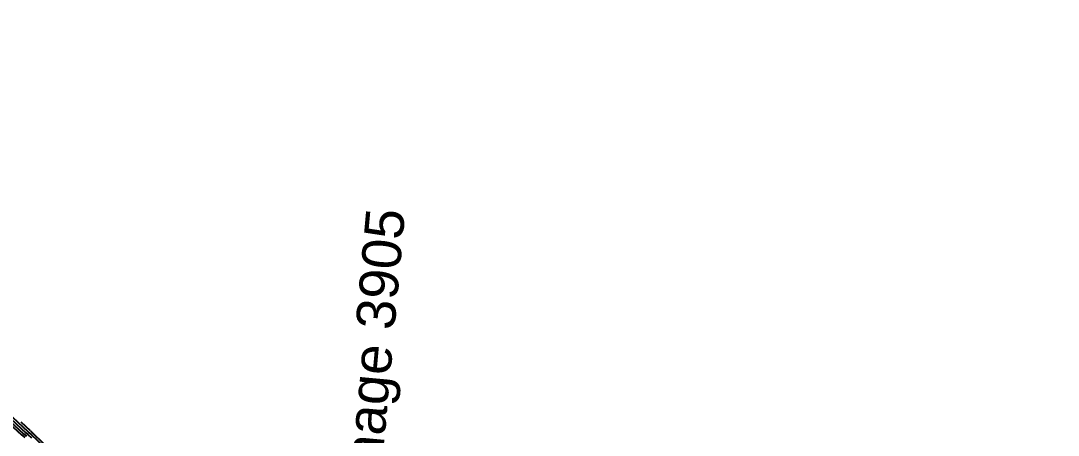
# Model space of a CAD drawing. Header units: metres. Extents: x -1120501 to 1198934, y -4928884 to 66998.
# Drawn here: x 732 to 1484, y -615 to -315 of the extents above; entities that cross this region are included whole.
import ezdxf

# ---------------------------------------------------------------- set-up
doc = ezdxf.new("R2010")
doc.units = ezdxf.units.M
doc.layers.add('Cross Sections', color=10, linetype='Continuous')
doc.layers.add('SURF2CONTOURS', color=7, linetype='Continuous', lineweight=0)
doc.styles.add('DEFAULT', font='arial.ttf', dxfattribs={"height": 28.222222})

msp = doc.modelspace()

# ---------------------------------------------------------------- linework, layer by layer
at = {"color": 7, "lineweight": 0}
msp.add_circle((-684.64, 190.5), 66807.04, dxfattribs=at)
at = {"layer": 'SURF2CONTOURS', "color": 4, "linetype": 'Continuous', "lineweight": -3}
for p, q in [((724.2, -606.7, 261), (732.97, -614.9, 261)), ((725.66, -603.62, 262), (736.21, -613.48, 262)), ((739.44, -612.06, 263), (732.74, -605.79, 263)), ((732.97, -614.9, 261), (735.56, -616.96, 261)), ((736.21, -613.48, 262), (737.63, -614.61, 262)), ((737.63, -614.61, 262), (740.27, -617.06, 262)), ((739.44, -612.06, 263), (739.7, -612.27, 263)), ((739.7, -612.27, 263), (740.19, -612.72, 263)), ((740.19, -612.72, 263), (749.31, -621.41, 263))]:
    msp.add_line(p, q, dxfattribs=at)
at = {"layer": 'SURF2CONTOURS', "color": 2, "linetype": 'Continuous', "lineweight": -3}
for p, q in [((724.93, -605.16, 261.5), (734.59, -614.19, 261.5)), ((726.39, -602.08, 262.5), (737.82, -612.77, 262.5)), ((734.59, -614.19, 261.5), (736.59, -615.79, 261.5)), ((737.82, -612.77, 262.5), (738.67, -613.44, 262.5)), ((738.67, -613.44, 262.5), (740.23, -614.89, 262.5)), ((740.23, -614.89, 262.5), (748.42, -622.7, 262.5))]:
    msp.add_line(p, q, dxfattribs=at)

# ---------------------------------------------------------------- texts
at = {"layer": 'Cross Sections', "linetype": 'Continuous', "lineweight": 0, "insert": (958.74, -716.04, 284), "char_height": 28.2222, "attachment_point": 1, "rotation": 84.80495, "style": 'DEFAULT'}
msp.add_mtext_dynamic_manual_height_columns('Chainage 3905', width=291.8978, gutter_width=141.11, heights=[20.2], dxfattribs=at)

doc.saveas('drawing.dxf')
